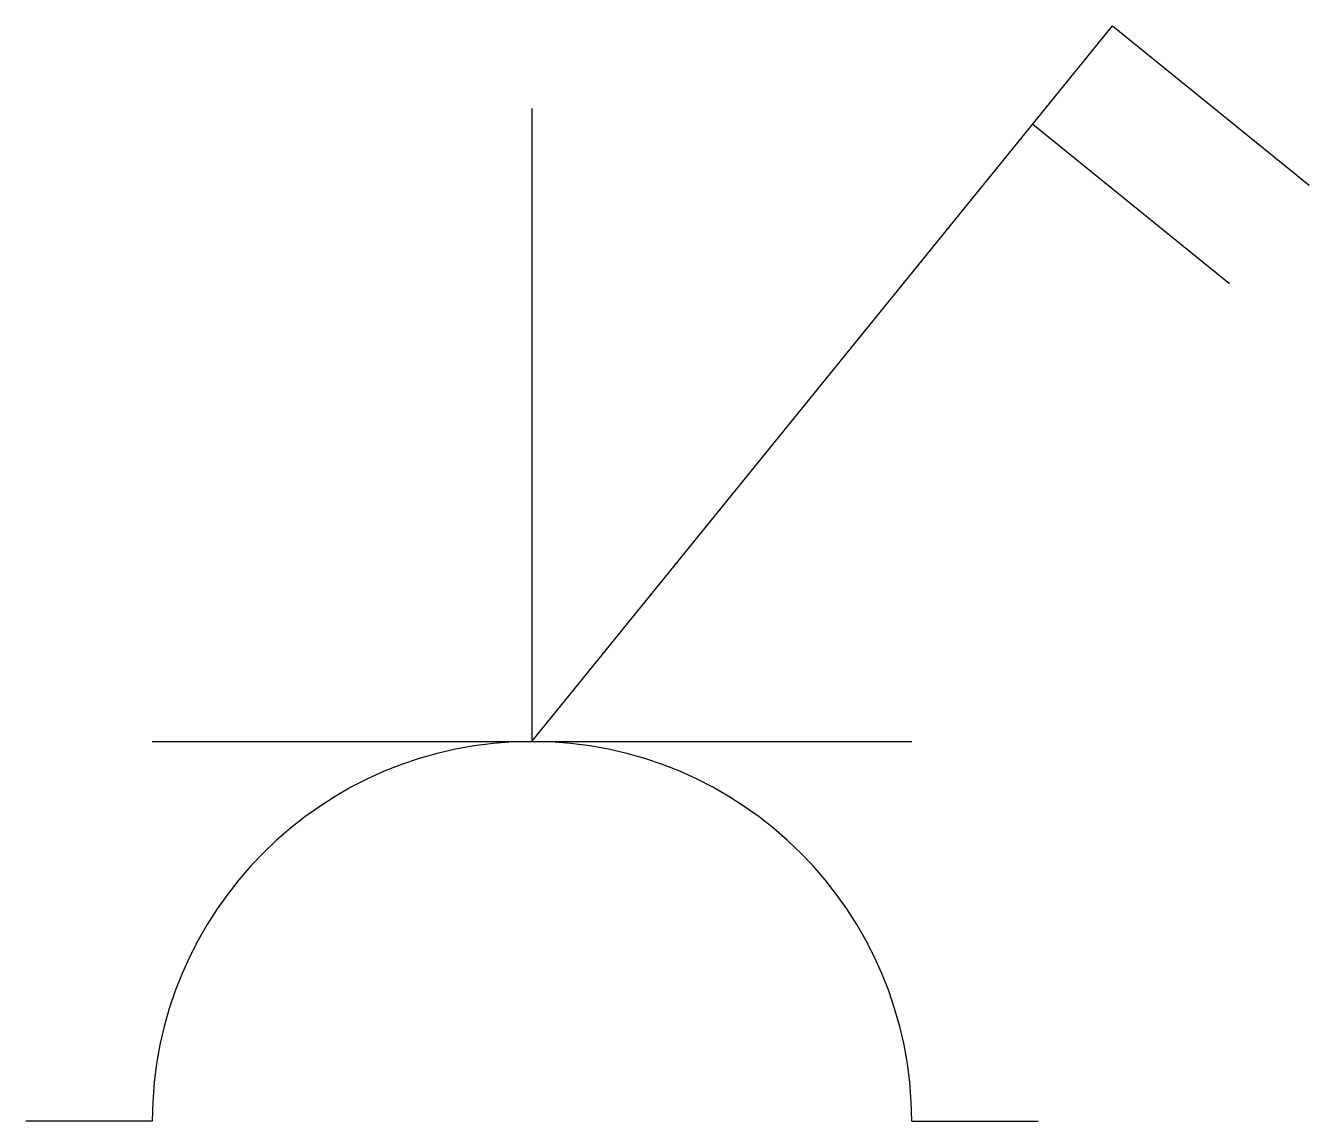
# Model space of a CAD drawing. Header units: millimetres. Extents: x -2.4 to 3.68, y -4.8 to 0.39.
import ezdxf

# ---------------------------------------------------------------- set-up
doc = ezdxf.new("R2010")
doc.units = ezdxf.units.MM

msp = doc.modelspace()

# ---------------------------------------------------------------- linework, layer by layer
at = {"transparency": 33554687}
for p, q in [((0, -3), (2.7521, 0.392)), ((2.7521, 0.392), (3.6847, -0.3632)), ((0, 0), (0, -3)), ((2.3746, -0.0743), (3.3071, -0.8295)), ((-1.8, -3), (1.8, -3)), ((-1.8, -4.8), (-2.4, -4.8)), ((1.8, -4.8), (2.4, -4.8))]:
    msp.add_line(p, q, dxfattribs=at)
msp.add_arc((0, -4.8), 1.8, 0, 180, dxfattribs=at)

doc.saveas('drawing.dxf')
